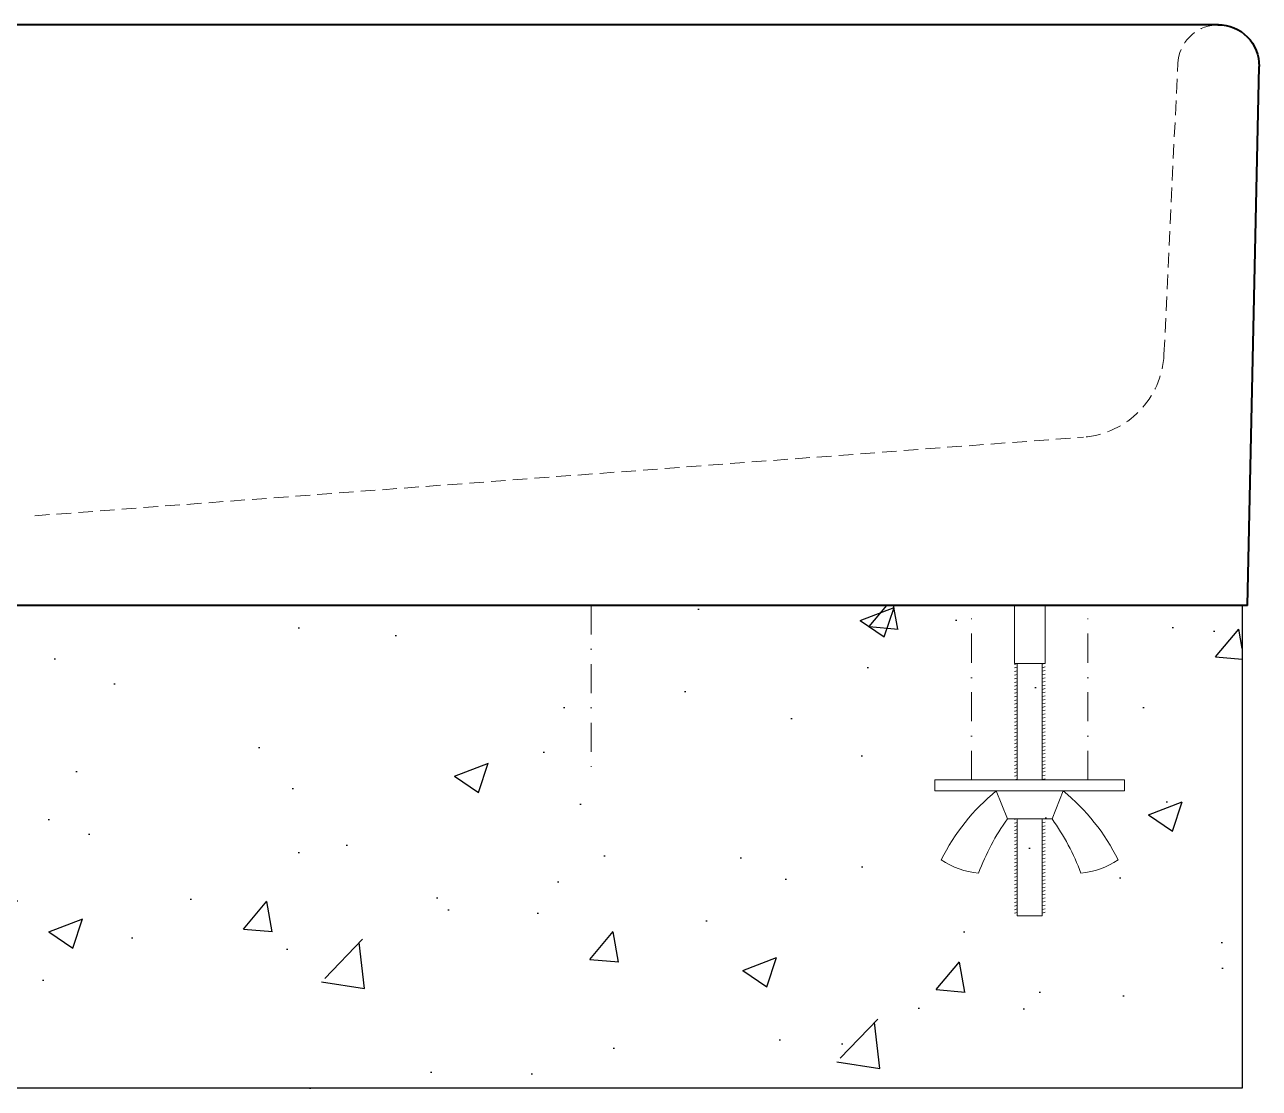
# Model space of a CAD drawing. Header units: millimetres. Extents: x 1252 to 32871, y -943 to 12244.
# Drawn here: x 13069.9 to 13325.6, y 9388.4 to 9608.7 of the extents above; entities that cross this region are included whole.
import ezdxf

# ---------------------------------------------------------------- set-up
doc = ezdxf.new("R2010")
doc.units = ezdxf.units.MM
doc.header["$MEASUREMENT"] = 0
doc.linetypes.add('DASHDOT', pattern=[1, 0.5, -0.25, 0, -0.25])
doc.linetypes.add('HIDDEN', pattern=[0.375, 0.25, -0.125])
for name, color, linetype, lineweight in [('BAYANG', 7, 'HIDDEN', 15), ('BODY', 7, 'Continuous', 40), ('COUNTER', 7, 'DASHDOT', 15), ('FITTING', 7, 'Continuous', 13)]:
    doc.layers.add(name, color=color, linetype=linetype, lineweight=lineweight)
doc.layers.add('tampak', color=7, linetype='Continuous')

# ---------------------------------------------------------------- blocks, each defined once
blk = doc.blocks.new('sasaasw')
at = {"layer": 'BAYANG'}
for points in [[(2111252.658, -64816.269, 0.381676), (2111252.005, -64815.604)], [(2111252.896, -64821.277, 0.378825), (2111254.282, -64822.701)]]:
    blk.add_lwpolyline(points, format="xyb", dxfattribs=at)
for points in [[(2111252.896, -64821.277), (2111252.658, -64816.269)], [(2111272.332, -64824.055), (2111254.282, -64822.701)]]:
    blk.add_lwpolyline(points, dxfattribs=at)
at = {"layer": 'BODY'}
blk.add_lwpolyline([(2111251.967, -64815.602, 0.423913), (2111251.259, -64816.317)], format="xyb", dxfattribs=at)
for points in [[(2111251.959, -64815.602), (2111296.059, -64815.602)], [(2111251.459, -64825.602), (2111251.259, -64816.317)], [(2111251.459, -64825.602), (2111296.559, -64825.602)]]:
    blk.add_lwpolyline(points, dxfattribs=at)
at = {"layer": 'COUNTER'}
for points in [[(2111254.207, -64828.602), (2111254.207, -64825.602)], [(2111256.207, -64828.602), (2111256.207, -64825.602)], [(2111262.759, -64825.602), (2111262.759, -64828.602)]]:
    blk.add_lwpolyline(points, dxfattribs=at)
at = {"layer": 'FITTING', "ltscale": 0.3}
for points in [[(2111254.943, -64826.601), (2111254.943, -64825.602)], [(2111255.471, -64826.601), (2111255.471, -64825.602)], [(2111254.991, -64826.672), (2111254.943, -64826.659)], [(2111254.991, -64826.61), (2111254.959, -64826.601)], [(2111254.991, -64828.602), (2111254.991, -64826.601)], [(2111255.423, -64828.602), (2111255.423, -64826.601)], [(2111255.471, -64826.614), (2111255.423, -64826.601)], [(2111255.471, -64826.676), (2111255.423, -64826.664)], [(2111254.991, -64826.734), (2111254.943, -64826.721)], [(2111254.991, -64826.796), (2111254.943, -64826.783)], [(2111254.991, -64826.858), (2111254.943, -64826.846)], [(2111254.991, -64826.921), (2111254.943, -64826.908)], [(2111255.471, -64826.739), (2111255.423, -64826.726)], [(2111255.471, -64826.801), (2111255.423, -64826.788)], [(2111255.471, -64826.863), (2111255.423, -64826.85)], [(2111255.471, -64826.925), (2111255.423, -64826.912)], [(2111254.991, -64826.983), (2111254.943, -64826.97)], [(2111254.991, -64827.045), (2111254.943, -64827.032)], [(2111254.991, -64827.107), (2111254.943, -64827.094)], [(2111255.471, -64826.987), (2111255.423, -64826.974)], [(2111255.471, -64827.049), (2111255.423, -64827.036)], [(2111255.471, -64827.111), (2111255.423, -64827.098)], [(2111254.991, -64827.169), (2111254.943, -64827.156)], [(2111254.991, -64827.231), (2111254.943, -64827.218)], [(2111254.991, -64827.293), (2111254.943, -64827.28)], [(2111255.471, -64827.173), (2111255.423, -64827.161)], [(2111255.471, -64827.235), (2111255.423, -64827.223)], [(2111255.471, -64827.298), (2111255.423, -64827.285)], [(2111254.991, -64827.355), (2111254.943, -64827.342)], [(2111254.991, -64827.417), (2111254.943, -64827.405)], [(2111254.991, -64827.48), (2111254.943, -64827.467)], [(2111254.991, -64827.542), (2111254.943, -64827.529)], [(2111255.471, -64827.36), (2111255.423, -64827.347)], [(2111255.46, -64827.419), (2111255.423, -64827.409)], [(2111255.471, -64827.484), (2111255.423, -64827.471)], [(2111255.471, -64827.546), (2111255.423, -64827.533)], [(2111255.471, -64827.422), (2111255.46, -64827.419)], [(2111254.991, -64827.604), (2111254.943, -64827.591)], [(2111254.991, -64827.666), (2111254.943, -64827.653)], [(2111254.991, -64827.728), (2111254.943, -64827.715)], [(2111255.471, -64827.608), (2111255.423, -64827.595)], [(2111255.471, -64827.67), (2111255.423, -64827.657)], [(2111255.471, -64827.732), (2111255.423, -64827.72)], [(2111254.991, -64827.79), (2111254.943, -64827.777)], [(2111254.991, -64827.852), (2111254.943, -64827.839)], [(2111254.991, -64827.914), (2111254.943, -64827.902)], [(2111254.991, -64827.977), (2111254.943, -64827.964)], [(2111255.471, -64827.795), (2111255.423, -64827.782)], [(2111255.471, -64827.857), (2111255.423, -64827.844)], [(2111255.471, -64827.919), (2111255.423, -64827.906)], [(2111255.471, -64827.981), (2111255.423, -64827.968)], [(2111254.991, -64828.039), (2111254.943, -64828.026)], [(2111254.954, -64828.091), (2111254.943, -64828.088)], [(2111254.991, -64828.163), (2111254.943, -64828.15)], [(2111254.991, -64828.101), (2111254.954, -64828.091)], [(2111255.471, -64828.043), (2111255.423, -64828.03)], [(2111255.471, -64828.105), (2111255.423, -64828.092)], [(2111255.471, -64828.167), (2111255.423, -64828.154)], [(2111254.991, -64828.225), (2111254.943, -64828.212)], [(2111254.991, -64828.287), (2111254.943, -64828.274)], [(2111254.991, -64828.349), (2111254.943, -64828.336)], [(2111254.991, -64828.411), (2111254.943, -64828.398)], [(2111255.471, -64828.229), (2111255.423, -64828.217)], [(2111255.471, -64828.291), (2111255.423, -64828.279)], [(2111255.471, -64828.354), (2111255.423, -64828.341)], [(2111254.991, -64828.473), (2111254.943, -64828.461)], [(2111254.991, -64828.536), (2111254.943, -64828.523)], [(2111254.991, -64828.598), (2111254.943, -64828.585)], [(2111255.471, -64828.416), (2111255.423, -64828.403)], [(2111255.471, -64828.478), (2111255.423, -64828.465)], [(2111255.471, -64828.54), (2111255.423, -64828.527)], [(2111255.471, -64828.602), (2111255.423, -64828.589)], [(2111254.991, -64829.343), (2111254.943, -64829.33)], [(2111254.991, -64829.405), (2111254.943, -64829.392)], [(2111254.991, -64829.467), (2111254.943, -64829.454)], [(2111254.991, -64829.281), (2111254.966, -64829.274)], [(2111254.991, -64830.945), (2111254.991, -64829.274)], [(2111255.423, -64830.945), (2111255.423, -64829.274)], [(2111255.471, -64829.347), (2111255.423, -64829.335)], [(2111255.471, -64829.41), (2111255.423, -64829.397)], [(2111255.471, -64829.472), (2111255.423, -64829.459)], [(2111255.471, -64829.285), (2111255.43, -64829.274)], [(2111254.991, -64829.529), (2111254.943, -64829.517)], [(2111254.991, -64829.592), (2111254.943, -64829.579)], [(2111254.991, -64829.654), (2111254.943, -64829.641)], [(2111255.471, -64829.534), (2111255.423, -64829.521)], [(2111255.471, -64829.596), (2111255.423, -64829.583)], [(2111255.471, -64829.658), (2111255.423, -64829.645)], [(2111254.991, -64829.716), (2111254.943, -64829.703)], [(2111254.991, -64829.778), (2111254.943, -64829.765)], [(2111254.991, -64829.84), (2111254.943, -64829.827)], [(2111255.471, -64829.72), (2111255.423, -64829.707)], [(2111255.471, -64829.782), (2111255.423, -64829.769)], [(2111255.471, -64829.844), (2111255.423, -64829.832)], [(2111254.991, -64829.902), (2111254.943, -64829.889)], [(2111254.991, -64829.964), (2111254.943, -64829.951)], [(2111254.991, -64830.026), (2111254.943, -64830.014)], [(2111254.991, -64830.088), (2111254.943, -64830.076)], [(2111255.471, -64829.907), (2111255.423, -64829.894)], [(2111255.471, -64829.969), (2111255.423, -64829.956)], [(2111255.471, -64830.031), (2111255.423, -64830.018)], [(2111255.471, -64830.093), (2111255.423, -64830.08)], [(2111254.991, -64830.151), (2111254.943, -64830.138)], [(2111254.991, -64830.213), (2111254.943, -64830.2)], [(2111254.991, -64830.275), (2111254.943, -64830.262)], [(2111255.471, -64830.155), (2111255.423, -64830.142)], [(2111255.471, -64830.217), (2111255.423, -64830.204)], [(2111255.471, -64830.279), (2111255.423, -64830.266)], [(2111254.991, -64830.337), (2111254.943, -64830.324)], [(2111254.991, -64830.399), (2111254.943, -64830.386)], [(2111254.991, -64830.461), (2111254.943, -64830.448)], [(2111254.991, -64830.523), (2111254.943, -64830.51)], [(2111255.471, -64830.341), (2111255.423, -64830.328)], [(2111255.471, -64830.403), (2111255.423, -64830.391)], [(2111255.471, -64830.466), (2111255.423, -64830.453)], [(2111255.471, -64830.528), (2111255.423, -64830.515)], [(2111254.991, -64830.585), (2111254.943, -64830.573)], [(2111254.991, -64830.648), (2111254.943, -64830.635)], [(2111254.991, -64830.71), (2111254.943, -64830.697)], [(2111255.471, -64830.59), (2111255.423, -64830.577)], [(2111255.471, -64830.652), (2111255.423, -64830.639)], [(2111255.471, -64830.714), (2111255.423, -64830.701)], [(2111254.991, -64830.772), (2111254.943, -64830.759)], [(2111254.991, -64830.834), (2111254.943, -64830.821)], [(2111254.991, -64830.896), (2111254.943, -64830.883)], [(2111254.991, -64830.945), (2111255.423, -64830.945)], [(2111255.471, -64830.776), (2111255.423, -64830.763)], [(2111255.471, -64830.838), (2111255.423, -64830.825)], [(2111255.471, -64830.9), (2111255.423, -64830.888)]]:
    blk.add_lwpolyline(points, dxfattribs=at)
at = {"layer": 'FITTING'}
for points in [[(2111254.943, -64826.601), (2111255.471, -64826.601)], [(2111256.839, -64828.602), (2111253.575, -64828.602)], [(2111254.823, -64829.274), (2111254.631, -64828.794)], [(2111255.591, -64829.274), (2111255.783, -64828.794)], [(2111255.421, -64829.274), (2111254.821, -64829.274)], [(2111254.823, -64829.274), (2111255.107, -64829.274)], [(2111255.591, -64829.274), (2111255.423, -64829.274)]]:
    blk.add_lwpolyline(points, dxfattribs=at)
at = {"layer": 'FITTING', "ltscale": 0.5}
for points in [[(2111253.575, -64828.602), (2111256.839, -64828.602)], [(2111253.575, -64828.794), (2111256.839, -64828.794)]]:
    blk.add_lwpolyline(points, dxfattribs=at)
at = {"layer": 'FITTING', "linetype": 'Continuous'}
for points in [[(2111253.575, -64828.794), (2111253.575, -64828.602)], [(2111256.839, -64828.794), (2111256.839, -64828.602)]]:
    blk.add_lwpolyline(points, dxfattribs=at)
at = {"layer": 'FITTING'}
for points in [[(2111254.631, -64828.794, 0.107127), (2111253.686, -64829.98)], [(2111256.729, -64829.98, 0.107127), (2111255.783, -64828.794)], [(2111254.823, -64829.274, 0.066806), (2111254.326, -64830.209)], [(2111256.088, -64830.209, 0.066806), (2111255.591, -64829.274)], [(2111253.686, -64829.98, 0.129262), (2111254.326, -64830.209)], [(2111256.088, -64830.209, 0.129262), (2111256.729, -64829.98)]]:
    blk.add_lwpolyline(points, format="xyb", dxfattribs=at)

msp = doc.modelspace()

# ---------------------------------------------------------------- hatches: boundary and pattern name
at = {"layer": 'tampak', "transparency": 33554687}
h = msp.add_hatch(dxfattribs=at)
h.set_pattern_fill('AR-CONC', color=256, scale=10)
h.set_pattern_definition([(50, (-2094475.354, 75181.085), (71.7260183, -6.2752135), [7.5, -82.5]), (355, (-2094475.354, 75181.085), (-13.8751334, 75.2192134), [6, -66]), (100.4514445, (-2094469.38, 75180.56), (57.8508847, 68.943999), [6.3740192, -70.1142112]), (46.1842, (-2094475.35, 75201.085), (106.724133, -16.551928), [11.25, -123.75]), (96.6356355, (-2094466.46, 75199.71), (93.4661946, 97.41186), [9.561034, -105.171376]), (351.184164, (-2094475.35, 75201.08), (93.4661945, 97.41186), [9, -99]), (21, (-2094465.354, 75196.085), (59.6907052, -40.261889), [7.5, -82.5]), (326, (-2094465.354, 75196.085), (24.3315332, 72.5150045), [6, -66]), (71.4514447, (-2094460.38, 75192.73), (84.0222377, 32.2531153), [6.374019, -70.1142112]), (37.5, (-2094475.354, 75181.085), (1.21598553, 33.28938538), [0, -65.2, 0, -67, 0, -66.25]), (7.5, (-2094475.354, 75181.085), (26.30695374, 39.4411712), [0, -38.2, 0, -63.7, 0, -25.25]), (327.5, (-2094497.654, 75181.085), (53.38224362, -2.25548717), [0, -25, 0, -78, 0, -103.5]), (317.5, (-2094507.654, 75181.085), (58.3186169, 10.0104982), [0, -32.5, 0, -51.8, 0, -73.5])])
h.paths.add_polyline_path([(12730.04, 9488.36), (12730.04, 9388.36), (13322.09, 9388.36), (13322.09, 9488.36)])

# ---------------------------------------------------------------- linework, layer by layer
msp.add_lwpolyline([(12730.04, 9488.36), (13322.09, 9488.36), (13322.09, 9388.36), (12730.04, 9388.36)], close=True)

# ---------------------------------------------------------------- block references
at = {"xscale": -12.03094812163898, "yscale": 12.03094812163898, "zscale": 12.03094812163898}
msp.add_blockref('sasaasw', (25413679.94, 789401.81), dxfattribs=at)

doc.saveas('drawing.dxf')
